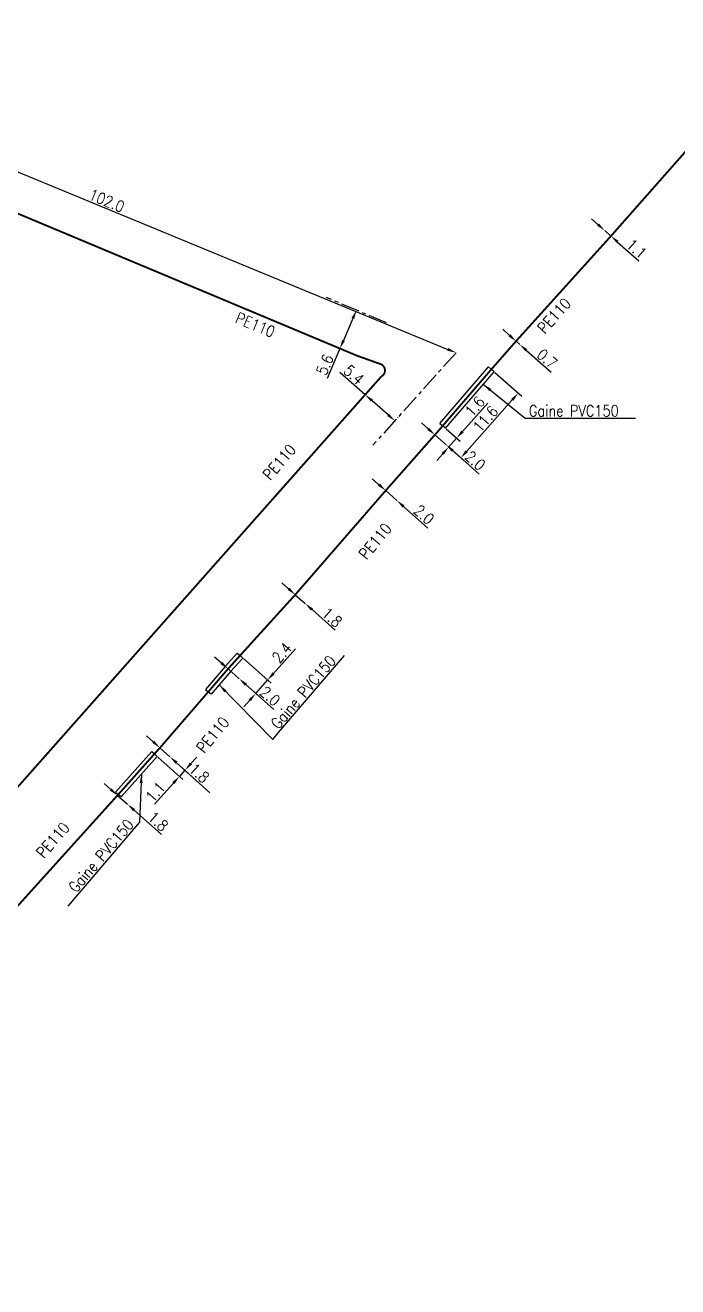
# Model space of a CAD drawing. Header units: millimetres. Extents: x 110000 to 110971, y 128118 to 129006.
# Drawn here: x 110547.2 to 110634.7, y 128655.4 to 128824.7 of the extents above; entities that cross this region are included whole.
import ezdxf
from ezdxf.enums import TextEntityAlignment as Align

# ---------------------------------------------------------------- set-up
doc = ezdxf.new("R2010")
doc.units = ezdxf.units.MM
doc.linetypes.add('CENTER', pattern=[2, 1.25, -0.25, 0.25, -0.25])
doc.linetypes.add('L_100_PE', pattern=[14, 10, -1.5, 1, -1.5])
for name, color, linetype in [('L_140', 3, 'CONTINUOUS'), ('L_300', 7, 'CONTINUOUS'), ('L_400', 7, 'CONTINUOUS')]:
    doc.layers.add(name, color=color, linetype=linetype)
doc.styles.get("Standard").update_dxf_attribs({"font": 'romans.shx', "width": 0.85})
doc.dimstyles.get("Standard").update_dxf_attribs({"dimtxt": 1.5, "dimasz": 1.2, "dimexe": 0.625, "dimexo": 0.625, "dimgap": 0.25, "dimtad": 1, "dimdec": 1, "dimzin": 0, "dimdsep": 46, "dimtxsty": 'Standard', "dimcen": -0.5, "dimadec": 0, "dimazin": 0, "dimtfac": 1, "dimtdec": 1, "dimtmove": 0, "dimatfit": 3, "dimfxl": 1, "dimtolj": 1, "dimtzin": 0, "dimarcsym": 0})

# ---------------------------------------------------------------- blocks, each defined once
blk = doc.blocks.new('*D156')
at = {"layer": 'L_140', "color": 0, "linetype": 'Continuous', "lineweight": -2, "transparency": 16777216}
for p, q in [((110624.05, 128797.96), (110623.15, 128798.76)), ((110624.95, 128797.17), (110625.78, 128796.44)), ((110626.68, 128795.64), (110629.54, 128793.11))]:
    blk.add_line(p, q, dxfattribs=at)
at = {"layer": 'L_140', "color": 0, "linetype": 'Continuous', "transparency": 16777216}
for points in [[(110624.19, 128798.11), (110623.92, 128797.81), (110624.95, 128797.17)], [(110626.81, 128795.79), (110626.54, 128795.5), (110625.78, 128796.44)]]:
    blk.add_solid(points, dxfattribs=at)
at = {"layer": 'L_140', "color": 0, "linetype": 'Continuous', "transparency": 16777216, "insert": (110629.22, 128794.73), "char_height": 1.5, "attachment_point": 5, "rotation": 318.5347}
blk.add_mtext('\\A1;1.1', dxfattribs=at)
blk = doc.blocks.new('*D157')
at = {"layer": 'L_400', "color": 0, "linetype": 'Continuous', "lineweight": -2, "transparency": 16777216}
for p, q in [((110605.86, 128770.22), (110609.25, 128774.03)), ((110603.67, 128770.56), (110605.53, 128768.9)), ((110604, 128768.12), (110605.07, 128769.32)), ((110603.21, 128767.22), (110602.41, 128766.32)), ((110604.11, 128768.02), (110604.47, 128767.7))]:
    blk.add_line(p, q, dxfattribs=at)
at = {"layer": 'L_400', "color": 0, "linetype": 'Continuous', "transparency": 16777216}
for points in [[(110605.71, 128770.35), (110606.01, 128770.08), (110605.07, 128769.32)], [(110603.06, 128767.35), (110603.36, 128767.09), (110604, 128768.12)]]:
    blk.add_solid(points, dxfattribs=at)
at = {"layer": 'L_400', "color": 0, "linetype": 'Continuous', "transparency": 16777216, "insert": (110607.51, 128773.58), "char_height": 1.5, "attachment_point": 5, "rotation": 48.4359}
blk.add_mtext('\\A1;1.6', dxfattribs=at)
blk = doc.blocks.new('*D158')
at = {"layer": 'L_400', "color": 0, "linetype": 'Continuous', "lineweight": -2, "transparency": 16777216}
for p, q in [((110610.19, 128778.14), (110613.8, 128774.94)), ((110612.54, 128774.46), (110606.43, 128767.57)), ((110604.11, 128768.02), (110606.1, 128766.26))]:
    blk.add_line(p, q, dxfattribs=at)
at = {"layer": 'L_400', "color": 0, "linetype": 'Continuous', "transparency": 16777216}
for points in [[(110612.39, 128774.59), (110612.69, 128774.32), (110613.33, 128775.35)], [(110606.28, 128767.7), (110606.58, 128767.44), (110605.63, 128766.67)]]:
    blk.add_solid(points, dxfattribs=at)
at = {"layer": 'L_400', "color": 0, "linetype": 'Continuous', "transparency": 16777216, "insert": (110608.93, 128771.89), "char_height": 1.5, "attachment_point": 5, "rotation": 48.4359}
blk.add_mtext('\\A1;11.6', dxfattribs=at)
blk = doc.blocks.new('*D159')
at = {"layer": 'L_140', "color": 0, "linetype": 'Continuous', "lineweight": -2, "transparency": 16777216}
for p, q in [((110601.25, 128770.56), (110600.35, 128771.36)), ((110602.21, 128769.84), (110601.73, 128769.3)), ((110602.15, 128769.76), (110603.65, 128768.44)), ((110604.54, 128767.64), (110608.09, 128764.5))]:
    blk.add_line(p, q, dxfattribs=at)
at = {"layer": 'L_140', "color": 0, "linetype": 'Continuous', "transparency": 16777216}
for points in [[(110601.38, 128770.71), (110601.12, 128770.41), (110602.15, 128769.76)], [(110604.68, 128767.79), (110604.41, 128767.49), (110603.65, 128768.44)]]:
    blk.add_solid(points, dxfattribs=at)
at = {"layer": 'L_140', "color": 0, "linetype": 'Continuous', "transparency": 16777216, "insert": (110607.56, 128766.3), "char_height": 1.5, "attachment_point": 5, "rotation": 318.4359}
blk.add_mtext('\\A1;2.0', dxfattribs=at)
blk = doc.blocks.new('*D160')
at = {"layer": 'L_140', "color": 0, "linetype": 'Continuous', "lineweight": -2, "transparency": 16777216}
for p, q in [((110594.65, 128763.07), (110593.75, 128763.87)), ((110595.55, 128762.28), (110597.05, 128760.95)), ((110597.94, 128760.15), (110601.21, 128757.25))]:
    blk.add_line(p, q, dxfattribs=at)
at = {"layer": 'L_140', "color": 0, "linetype": 'Continuous', "transparency": 16777216}
for points in [[(110594.79, 128763.22), (110594.52, 128762.92), (110595.55, 128762.28)], [(110598.08, 128760.3), (110597.81, 128760), (110597.05, 128760.95)]]:
    blk.add_solid(points, dxfattribs=at)
at = {"layer": 'L_140', "color": 0, "linetype": 'Continuous', "transparency": 16777216, "insert": (110600.69, 128759.05), "char_height": 1.5, "attachment_point": 5, "rotation": 318.4055}
blk.add_mtext('\\A1;2.0', dxfattribs=at)
blk = doc.blocks.new('*D161')
at = {"layer": 'L_140', "color": 0, "linetype": 'Continuous', "lineweight": -2, "transparency": 16777216}
for p, q in [((110582.52, 128749.1), (110581.62, 128749.9)), ((110583.41, 128748.3), (110584.76, 128747.11)), ((110585.66, 128746.31), (110588.79, 128743.53))]:
    blk.add_line(p, q, dxfattribs=at)
at = {"layer": 'L_140', "color": 0, "linetype": 'Continuous', "transparency": 16777216}
for points in [[(110582.65, 128749.25), (110582.38, 128748.95), (110583.41, 128748.3)], [(110585.79, 128746.46), (110585.52, 128746.16), (110584.76, 128747.11)]]:
    blk.add_solid(points, dxfattribs=at)
at = {"layer": 'L_140', "color": 0, "linetype": 'Continuous', "transparency": 16777216, "insert": (110588.34, 128745.27), "char_height": 1.5, "attachment_point": 5, "rotation": 318.4055}
blk.add_mtext('\\A1;1.8', dxfattribs=at)
blk = doc.blocks.new('*D162')
at = {"layer": 'L_400', "color": 0, "linetype": 'Continuous', "lineweight": -2, "transparency": 16777216}
for p, q in [((110576.47, 128739.72), (110580.17, 128736.43)), ((110580.5, 128737.75), (110583.44, 128741.06)), ((110576.36, 128736.61), (110578.58, 128734.64)), ((110578.11, 128735.05), (110579.7, 128736.85)), ((110577.32, 128734.15), (110576.52, 128733.26))]:
    blk.add_line(p, q, dxfattribs=at)
at = {"layer": 'L_400', "color": 0, "linetype": 'Continuous', "transparency": 16777216}
for points in [[(110580.35, 128737.88), (110580.65, 128737.61), (110579.7, 128736.85)], [(110577.17, 128734.29), (110577.46, 128734.02), (110578.11, 128735.05)]]:
    blk.add_solid(points, dxfattribs=at)
at = {"layer": 'L_400', "color": 0, "linetype": 'Continuous', "transparency": 16777216, "insert": (110581.62, 128740.52), "char_height": 1.5, "attachment_point": 5, "rotation": 48.4448}
blk.add_mtext('\\A1;2.4', dxfattribs=at)
blk = doc.blocks.new('*D163')
at = {"layer": 'L_400', "color": 0, "linetype": 'Continuous', "lineweight": -2, "transparency": 16777216}
for p, q in [((110564.98, 128726.52), (110568.34, 128723.5)), ((110569.41, 128725.63), (110570.21, 128726.52)), ((110568.61, 128724.74), (110567.87, 128723.92)), ((110571.96, 128721.73), (110568.14, 128725.15)), ((110567.07, 128723.03), (110564.51, 128720.18))]:
    blk.add_line(p, q, dxfattribs=at)
at = {"layer": 'L_400', "color": 0, "linetype": 'Continuous', "transparency": 16777216}
for points in [[(110569.26, 128725.76), (110569.56, 128725.5), (110568.61, 128724.74)], [(110566.92, 128723.16), (110567.22, 128722.89), (110567.87, 128723.92)]]:
    blk.add_solid(points, dxfattribs=at)
at = {"layer": 'L_400', "color": 0, "linetype": 'Continuous', "transparency": 16777216, "insert": (110564.65, 128721.83), "char_height": 1.5, "attachment_point": 5, "rotation": 48.044}
blk.add_mtext('\\A1;1.1', dxfattribs=at)
blk = doc.blocks.new('*D173')
at = {"layer": 'L_140', "color": 0, "linetype": 'Continuous', "lineweight": -2, "transparency": 16777216}
for p, q in [((110612.14, 128783.12), (110611.25, 128783.92)), ((110613.04, 128782.33), (110613.53, 128781.9)), ((110614.43, 128781.1), (110617.74, 128778.17))]:
    blk.add_line(p, q, dxfattribs=at)
at = {"layer": 'L_140', "color": 0, "linetype": 'Continuous', "transparency": 16777216}
for points in [[(110612.28, 128783.27), (110612.01, 128782.97), (110613.04, 128782.33)], [(110614.56, 128781.25), (110614.29, 128780.95), (110613.53, 128781.9)]]:
    blk.add_solid(points, dxfattribs=at)
at = {"layer": 'L_140', "color": 0, "linetype": 'Continuous', "transparency": 16777216, "insert": (110617.21, 128779.97), "char_height": 1.5, "attachment_point": 5, "rotation": 318.4359}
blk.add_mtext('\\A1;0.7', dxfattribs=at)
blk = doc.blocks.new('*D174')
at = {"layer": 'L_400', "color": 0, "linetype": 'Continuous', "lineweight": -2, "transparency": 16777216}
for p, q in [((110573.49, 128739.15), (110572.59, 128739.94)), ((110574.39, 128738.35), (110575.89, 128737.02)), ((110576.79, 128736.23), (110580.55, 128732.89))]:
    blk.add_line(p, q, dxfattribs=at)
at = {"layer": 'L_400', "color": 0, "linetype": 'Continuous', "transparency": 16777216}
for points in [[(110573.63, 128739.3), (110573.36, 128739), (110574.39, 128738.35)], [(110576.92, 128736.38), (110576.65, 128736.08), (110575.89, 128737.02)]]:
    blk.add_solid(points, dxfattribs=at)
at = {"layer": 'L_400', "color": 0, "linetype": 'Continuous', "transparency": 16777216, "insert": (110580.03, 128734.69), "char_height": 1.5, "attachment_point": 5, "rotation": 318.4448}
blk.add_mtext('\\A1;2.0', dxfattribs=at)
blk = doc.blocks.new('*D175')
at = {"layer": 'L_140', "color": 0, "linetype": 'Continuous', "lineweight": -2, "transparency": 16777216}
for p, q in [((110564.36, 128728.56), (110563.47, 128729.36)), ((110564.83, 128727.29), (110564.83, 128727.29)), ((110565.25, 128727.75), (110566.59, 128726.55)), ((110566.17, 128726.09), (110566.17, 128726.09)), ((110567.48, 128725.75), (110570.96, 128722.62))]:
    blk.add_line(p, q, dxfattribs=at)
at = {"layer": 'L_140', "color": 0, "linetype": 'Continuous', "transparency": 16777216}
for points in [[(110564.49, 128728.71), (110564.23, 128728.41), (110565.25, 128727.75)], [(110567.62, 128725.9), (110567.35, 128725.6), (110566.59, 128726.55)]]:
    blk.add_solid(points, dxfattribs=at)
at = {"layer": 'L_140', "color": 0, "linetype": 'Continuous', "transparency": 16777216, "insert": (110570.52, 128724.37), "char_height": 1.5, "attachment_point": 5, "rotation": 318.0448}
blk.add_mtext('\\A1;1.8', dxfattribs=at)
blk = doc.blocks.new('*D251')
at = {"layer": 'L_300', "color": 0, "linetype": 'Continuous', "lineweight": -2, "transparency": 16777216}
for p, q in [((110592.8, 128775.15), (110589.39, 128778.14)), ((110593.19, 128775.6), (110593.21, 128775.61)), ((110595.88, 128772.44), (110593.7, 128774.35)), ((110597.17, 128772.09), (110597.19, 128772.11))]:
    blk.add_line(p, q, dxfattribs=at)
at = {"layer": 'L_300', "color": 0, "linetype": 'Continuous', "transparency": 16777216}
for points in [[(110593.83, 128774.5), (110593.57, 128774.2), (110592.8, 128775.15)], [(110596.01, 128772.59), (110595.74, 128772.29), (110596.78, 128771.64)]]:
    blk.add_solid(points, dxfattribs=at)
at = {"layer": 'L_300', "color": 0, "linetype": 'Continuous', "transparency": 16777216, "insert": (110591.27, 128777.82), "char_height": 1.5, "attachment_point": 5, "rotation": 318.6646}
blk.add_mtext('\\A1;5.4', dxfattribs=at)
blk = doc.blocks.new('*D252')
at = {"layer": 'L_300', "color": 0, "linetype": 'Continuous', "lineweight": -2, "transparency": 16777216}
for p, q in [((110591.14, 128785.38), (110589.88, 128782.44)), ((110589.41, 128781.34), (110587.69, 128777.32))]:
    blk.add_line(p, q, dxfattribs=at)
at = {"layer": 'L_300', "color": 0, "linetype": 'Continuous', "transparency": 16777216}
for points in [[(110590.96, 128785.46), (110591.33, 128785.31), (110591.62, 128786.49)], [(110589.7, 128782.52), (110590.07, 128782.36), (110589.41, 128781.34)]]:
    blk.add_solid(points, dxfattribs=at)
at = {"layer": 'L_300', "color": 0, "linetype": 'Continuous', "transparency": 16777216, "insert": (110587.39, 128779.17), "char_height": 1.5, "attachment_point": 5, "rotation": 66.7989}
blk.add_mtext('\\A1;5.6', dxfattribs=at)
blk = doc.blocks.new('*D253')
at = {"layer": 'L_300', "color": 0, "linetype": 'Continuous', "lineweight": -2, "transparency": 16777216}
blk.add_line((110511.79, 128819.22), (110603.88, 128781.23), dxfattribs=at)
at = {"layer": 'L_300', "color": 0, "linetype": 'Continuous', "transparency": 16777216}
for points in [[(110511.87, 128819.4), (110511.72, 128819.03), (110510.69, 128819.67)], [(110603.96, 128781.42), (110603.81, 128781.05), (110604.99, 128780.78)]]:
    blk.add_solid(points, dxfattribs=at)
at = {"layer": 'L_300', "color": 0, "linetype": 'Continuous', "transparency": 16777216, "insert": (110558.11, 128801.19), "char_height": 1.5, "attachment_point": 5, "rotation": 337.5864}
blk.add_mtext('\\A1;102.0', dxfattribs=at)
blk = doc.blocks.new('*D430')
at = {"layer": 'L_140', "color": 0, "linetype": 'Continuous', "lineweight": -2, "transparency": 16777216}
for p, q in [((110558.65, 128722.17), (110557.75, 128722.96)), ((110559.55, 128721.37), (110560.9, 128720.18)), ((110561.79, 128719.38), (110565.46, 128716.14))]:
    blk.add_line(p, q, dxfattribs=at)
at = {"layer": 'L_140', "color": 0, "linetype": 'Continuous', "transparency": 16777216}
for points in [[(110558.78, 128722.32), (110558.52, 128722.02), (110559.55, 128721.37)], [(110561.93, 128719.53), (110561.66, 128719.23), (110560.9, 128720.18)]]:
    blk.add_solid(points, dxfattribs=at)
at = {"layer": 'L_140', "color": 0, "linetype": 'Continuous', "transparency": 16777216, "insert": (110565, 128717.88), "char_height": 1.5, "attachment_point": 5, "rotation": 318.4836}
blk.add_mtext('\\A1;1.8', dxfattribs=at)

msp = doc.modelspace()

# ---------------------------------------------------------------- linework, layer by layer
at = {"layer": 'L_140', "linetype": 'L_100_PE', "flags": 128}
msp.add_lwpolyline([(110360.08, 128153.81, 0.25, 0.25, 0), (110350.27, 128181.95, 0.25, 0.25, 0), (110344.89, 128196.89, 0.25, 0.25, 0), (110342.08, 128207.48, 0.25, 0.25, 0), (110340.84, 128214.03, 0.25, 0.25, 0), (110341.91, 128215.07, 0.25, 0.25, 0), (110342.8, 128221.34, 0.25, 0.25, 0), (110342.03, 128222.38, 0.25, 0.25, 0), (110341.4, 128226.47, 0.25, 0.25, 0), (110342.98, 128239.52, 0.25, 0.25, 0), (110344.17, 128246.56, 0.25, 0.25, 0), (110344.6, 128248.03, 0.25, 0.25, 0), (110345.48, 128249.02, 0.25, 0.25, 0), (110346.08, 128251.11, 0.25, 0.25, 0), (110346.86, 128255.09, 0.25, 0.25, 0), (110349.26, 128262.74, 0.25, 0.25, 0), (110350.71, 128266.05, 0.25, 0.25, 0), (110350.71, 128266.05, 0.25, 0.25, 0), (110350.71, 128266.05, 0.25, 0.25, 0), (110357.98, 128289.35, 0.25, 0.25, 0), (110359.65, 128294.41, 0.25, 0.25, 0), (110364.08, 128307.3, 0.25, 0.25, 0), (110366.74, 128313.58, 0.25, 0.25, 0), (110370.53, 128324.41, 0.25, 0.25, 0), (110379.77, 128348.33, 0.25, 0.25, 0), (110385.48, 128362.64, 0.25, 0.25, 0), (110388.63, 128370.87, 0.25, 0.25, 0), (110392.53, 128381.17, 0.25, 0.25, 0), (110395.81, 128389.91, 0.25, 0.25, 0), (110399.29, 128398.62, 0.25, 0.25, 0), (110402.25, 128405.96, 0.25, 0.25, 0), (110403.78, 128410.01, 0.25, 0.25, 0), (110410.47, 128425.2, 0.25, 0.25, 0), (110416.76, 128440.78, 0.25, 0.25, 0), (110422.07, 128455.46, 0.25, 0.25, 0), (110428.09, 128471.18, 0.25, 0.25, 0), (110430.48, 128477.71, 0.25, 0.25, 0), (110434.53, 128488.62, 0.25, 0.25, 0), (110437.68, 128495.74, 0.25, 0.25, 0), (110441.98, 128507.11, 0.25, 0.25, 0), (110446.57, 128519.22, 0.25, 0.25, 0), (110450.38, 128528.71, 0.25, 0.25, 0), (110455.01, 128541.4, 0.25, 0.25, 0), (110464.1, 128564.89, 0.25, 0.25, 0), (110467.08, 128573.11, 0.25, 0.25, 0), (110470.51, 128580.53, 0.25, 0.25, 0), (110476.6, 128597.77, 0.25, 0.25, 0), (110476.83, 128598.5, 0.25, 0.25, 0), (110477.87, 128598.24, 0.25, 0.25, 0), (110479, 128601.22, 0.25, 0.25, 0), (110481.59, 128609.29, 0.25, 0.25, 0), (110485.54, 128617.38, 0.25, 0.25, 0), (110489.17, 128624.47, 0.25, 0.25, 0), (110492.31, 128631.16, 0.25, 0.25, 0), (110495.69, 128638.14, 0.25, 0.25, 0), (110498.86, 128644.4, 0.25, 0.25, 0), (110501.63, 128649.69, 0.25, 0.25, 0), (110509.79, 128662.42, 0.25, 0.25, 0), (110511.96, 128665.72, 0.25, 0.25, 0), (110515.37, 128670.23, 0.25, 0.25, 0), (110517.5, 128673.52, 0.25, 0.25, 0), (110519.11, 128675.26, 0.25, 0.25, 0), (110525.31, 128681.87, 0.25, 0.25, 0), (110526.53, 128683.25, 0.25, 0.25, 0), (110525.78, 128683.91, 0.25, 0.25, 0), (110527.14, 128685.44, 0.25, 0.25, 0), (110559.55, 128721.37, 0.25, 0.25, 0), (110559.66, 128721.49, 0.25, 0.25, 0), (110564.52, 128726.94, 0.25, 0.25, 0), (110565.25, 128727.75, 0.25, 0.25, 0), (110571.74, 128735.27, 0.25, 0.25, 0), (110574.39, 128738.35, 0.25, 0.25, 0), (110576, 128740.13, 0.25, 0.25, 0), (110583.41, 128748.3, 0.25, 0.25, 0), (110595.55, 128762.28, 0.25, 0.25, 0), (110602.63, 128770.3, 0.25, 0.25, 0), (110603.2, 128770.97, 0.25, 0.25, 0), (110609.73, 128778.55, 0.25, 0.25, 0), (110613.04, 128782.33, 0.25, 0.25, 0), (110625.78, 128796.44, 0.25, 0.25, 0), (110640.33, 128812.93, 0.25, 0.25, 0), (110646.41, 128819.76, 0.25, 0.25, 0), (110654.31, 128829.13, 0.25, 0.25, 0), (110666.36, 128841.87, 0.25, 0.25, 0), (110674.11, 128849.9, 0.25, 0.25, 0), (110686.74, 128861.91, 0.25, 0.25, 0), (110692.3, 128867.07, 0.25, 0.25, 0), (110700.28, 128874.59, 0.25, 0.25, 0), (110707.41, 128880.7, 0.25, 0.25, 0), (110714.88, 128888, 0.25, 0.25, 0), (110720.78, 128893.4, 0.25, 0.25, 0), (110726.57, 128898.24, 0.25, 0.25, 0), (110743.16, 128913.33, 0.25, 0.25, 0), (110766.78, 128934.72, 0.25, 0.25, 0), (110776.14, 128943.52, 0.25, 0.25, 0), (110783.96, 128950.69, 0.25, 0.25, 0), (110789.54, 128955.68, 0.25, 0.25, 0), (110792.81, 128958.69, 0.25, 0.25, 0), (110796.28, 128961.95, 0.25, 0.25, 0), (110832.26, 128993.05, 0.25, 0.25, 0), (110841.17, 129000, 0, 0, 0)], format="xyseb", dxfattribs=at)
at = {"layer": 'L_140', "linetype": 'L_100_PE', "const_width": 0.25, "flags": 128}
msp.add_lwpolyline([(110508.87, 128815.09), (110591.73, 128780.37), (110594.85, 128779.26, -0.651067), (110594.97, 128777.6), (110592.78, 128775.13), (110530.93, 128705.29), (110515.11, 128689.18), (110510.43, 128683.9), (110509.16, 128682.17), (110508.43, 128680.91), (110501.47, 128672.6), (110497.59, 128667.9), (110494.19, 128665.85), (110489.77, 128664.31), (110487.19, 128665.92), (110470.97, 128675.75), (110473.31, 128679.61)], format="xyb", dxfattribs=at)
at = {"layer": 'L_140', "color": 7, "linetype": 'CENTER', "ltscale": 2, "flags": 128}
for points in [[(110595.65, 128784.78), (110587.58, 128788.2), (110587.58, 128788.2)], [(110604.99, 128780.78), (110593.82, 128768.36), (110593.82, 128768.36)]]:
    msp.add_lwpolyline(points, dxfattribs=at)
at = {"layer": 'L_400', "color": 7, "linetype": 'CONTINUOUS'}
for p, q in [((110602.82, 128771.3), (110609.35, 128778.88)), ((110609.35, 128778.88), (110609.73, 128778.55)), ((110610.11, 128778.22), (110609.73, 128778.55)), ((110603.58, 128770.64), (110610.11, 128778.22)), ((110602.82, 128771.3), (110603.2, 128770.97)), ((110603.58, 128770.64), (110603.2, 128770.97)), ((110575.63, 128740.47), (110574.02, 128738.68)), ((110576.37, 128739.8), (110574.77, 128738.02)), ((110575.63, 128740.47), (110576, 128740.13)), ((110576.37, 128739.8), (110576, 128740.13)), ((110574.02, 128738.68), (110571.36, 128735.6)), ((110574.77, 128738.02), (110572.11, 128734.95)), ((110571.36, 128735.6), (110571.74, 128735.27)), ((110572.11, 128734.95), (110571.74, 128735.27)), ((110564.15, 128727.27), (110559.28, 128721.82)), ((110564.89, 128726.6), (110560.03, 128721.16)), ((110564.15, 128727.27), (110564.52, 128726.94)), ((110564.89, 128726.6), (110564.52, 128726.94)), ((110559.28, 128721.82), (110559.66, 128721.49)), ((110560.03, 128721.16), (110559.66, 128721.49))]:
    msp.add_line(p, q, dxfattribs=at)

# ---------------------------------------------------------------- texts
at = {"layer": 'L_140', "linetype": 'Continuous', "width": 0.85}
for rotation, p in [(47.9412, (110618.16, 128785.75)), (337.2625, (110578.05, 128784.53)), (49.1581, (110581.27, 128766.11)), (50.4864, (110594.14, 128755.49)), (50.4864, (110572.34, 128729.49)), (48.9376, (110550.88, 128715.37))]:
    msp.add_text('PE110', height=1.5, rotation=rotation, dxfattribs=at).set_placement(p, align=Align.MIDDLE)
at = {"layer": 'L_400', "linetype": 'Continuous', "insert": (110614.76, 128772.23), "char_height": 1.5, "attachment_point": 7}
msp.add_mtext('\\A1;Gaine PVC150', dxfattribs=at)
at = {"layer": 'L_400', "linetype": 'Continuous', "char_height": 1.5, "rotation": 49.5454}
for insert, attachment_point in [((110581.15, 128730.15), 7), ((110561.84, 128717.38), 9)]:
    msp.add_mtext('\\A1;Gaine PVC150', dxfattribs=dict(at, insert=insert, attachment_point=attachment_point))

# ---------------------------------------------------------------- dimensions: what is measured, and where the dimension line sits
at = {"layer": 'L_140', "linetype": 'Continuous'}
for base, p1, p2, angle, text, picture, middle in [((110624.95, 128797.17), (110625.78, 128796.44), (110624.95, 128797.17), 318.5347, '1.1', '*D156', (110628.56, 128793.98)), ((110603.65, 128768.44), (110602.63, 128770.3), (110603.65, 128768.44), 138.4359, '2.0', '*D159', (110606.9, 128765.55)), ((110597.05, 128760.95), (110595.55, 128762.28), (110597.05, 128760.95), 138.4055, '2.0', '*D160', (110600.03, 128758.3)), ((110584.76, 128747.11), (110583.41, 128748.3), (110584.76, 128747.11), 138.4055, '1.8', '*D161', (110587.67, 128744.52))]:
    dim = msp.add_linear_dim(base=base, p1=p1, p2=p2, angle=angle, text=text, dimstyle='Standard', dxfattribs=at)
    dim.commit()
    dim.dimension.update_dxf_attribs({"geometry": picture, "text_midpoint": middle, "dimtype": 160})
for base, p1, p2, angle, override, picture, middle in [((110613.529, 128781.895), (110613.0427, 128782.3262), (110613.529, 128781.895), 138.4359, {"dimscale": 1, "dimlfac": 1, "dimlunit": 2, "dimatfit": 0}, '*D173', (110616.5486, 128779.2175)), ((110566.59, 128726.55), (110565.25, 128727.75), (110566.59, 128726.55), 138.0448, {"dimatfit": 0}, '*D175', (110569.85, 128723.62))]:
    dim = msp.add_linear_dim(base=base, p1=p1, p2=p2, angle=angle, dimstyle='Standard', override=override, dxfattribs=at)
    dim.commit()
    dim.dimension.update_dxf_attribs({"geometry": picture, "text_midpoint": middle, "dimtype": 160})
dim = msp.add_linear_dim(base=(110560.9, 128720.18), p1=(110559.55, 128721.37), p2=(110560.9, 128720.18), angle=138.4836, dimstyle='Standard', dxfattribs=at)
dim.commit()
dim.dimension.update_dxf_attribs({"geometry": '*D430', "text_midpoint": (110564.34, 128717.13), "dimtype": 160})
at = {"layer": 'L_300', "linetype": 'Continuous'}
for base, p1, p2, angle, text, picture, middle in [((110604.99, 128780.78), (110510.69, 128819.67), (110604.99, 128780.78), 337.5864, '102.0', '*D253', (110557.73, 128800.27)), ((110592.8, 128775.15), (110596.76, 128771.62), (110592.78, 128775.13), 138.6646, '5.4', '*D251', (110590.61, 128777.07))]:
    dim = msp.add_linear_dim(base=base, p1=p1, p2=p2, angle=angle, text=text, dimstyle='Standard', override={"dimdec": 1}, dxfattribs=at)
    dim.commit()
    dim.dimension.update_dxf_attribs({"geometry": picture, "text_midpoint": middle, "dimtype": 161})
dim = msp.add_linear_dim(base=(110591.62, 128786.49), p1=(110589.41, 128781.34), p2=(110591.62, 128786.49), angle=66.7989, dimstyle='Standard', override={"dimdec": 1}, dxfattribs=at)
dim.commit()
dim.dimension.update_dxf_attribs({"geometry": '*D252', "text_midpoint": (110588.31, 128778.78), "dimtype": 161})
at = {"layer": 'L_400', "linetype": 'Continuous'}
for base, p1, p2, angle, text, picture, middle in [((110605.63, 128766.67), (110609.73, 128778.55), (110603.65, 128768.44), 48.4359, '11.6', '*D158', (110609.67, 128771.23)), ((110604, 128768.12), (110603.2, 128770.97), (110603.65, 128768.44), 48.4359, '1.6', '*D157', (110608.25, 128772.91)), ((110578.11, 128735.05), (110576, 128740.13), (110575.89, 128737.02), 48.4448, '2.4', '*D162', (110582.37, 128739.85)), ((110568.61, 128724.74), (110564.52, 128726.94), (110572.42, 128721.31), 228.044, '1.1', '*D163', (110565.39, 128721.16))]:
    dim = msp.add_linear_dim(base=base, p1=p1, p2=p2, angle=angle, text=text, dimstyle='Standard', dxfattribs=at)
    dim.commit()
    dim.dimension.update_dxf_attribs({"geometry": picture, "text_midpoint": middle, "dimtype": 160})
dim = msp.add_linear_dim(base=(110575.89, 128737.02), p1=(110574.39, 128738.35), p2=(110575.89, 128737.02), angle=138.4448, dimstyle='Standard', override={"dimatfit": 0}, dxfattribs=at)
dim.commit()
dim.dimension.update_dxf_attribs({"geometry": '*D174', "text_midpoint": (110579.36, 128733.94), "dimtype": 160})

# ---------------------------------------------------------------- leaders
at = {"layer": 'L_400', "linetype": 'Continuous', "annotation_type": 0, "has_hookline": 1, "hookline_direction": 0, "text_width": 13.36}
msp.add_leader([(110608.65, 128776.54), (110614.25, 128771.98), (110615.45, 128771.98)], dimstyle='Standard', dxfattribs=at)
at = {"layer": 'L_400', "linetype": 'Continuous', "annotation_type": 0, "has_hookline": 1, "text_width": 13.36, "horizontal_direction": (0.648845, 0.760921, 0)}
for points, hookline_direction in [([(110573.2, 128736.2), (110580.4, 128728.88), (110581.18, 128729.79)], 0), ([(110562.78, 128724.24), (110562.49, 128717.76), (110561.72, 128716.85)], 1)]:
    msp.add_leader(points, dimstyle='Standard', dxfattribs=dict(at, hookline_direction=hookline_direction))

doc.saveas('drawing.dxf')
